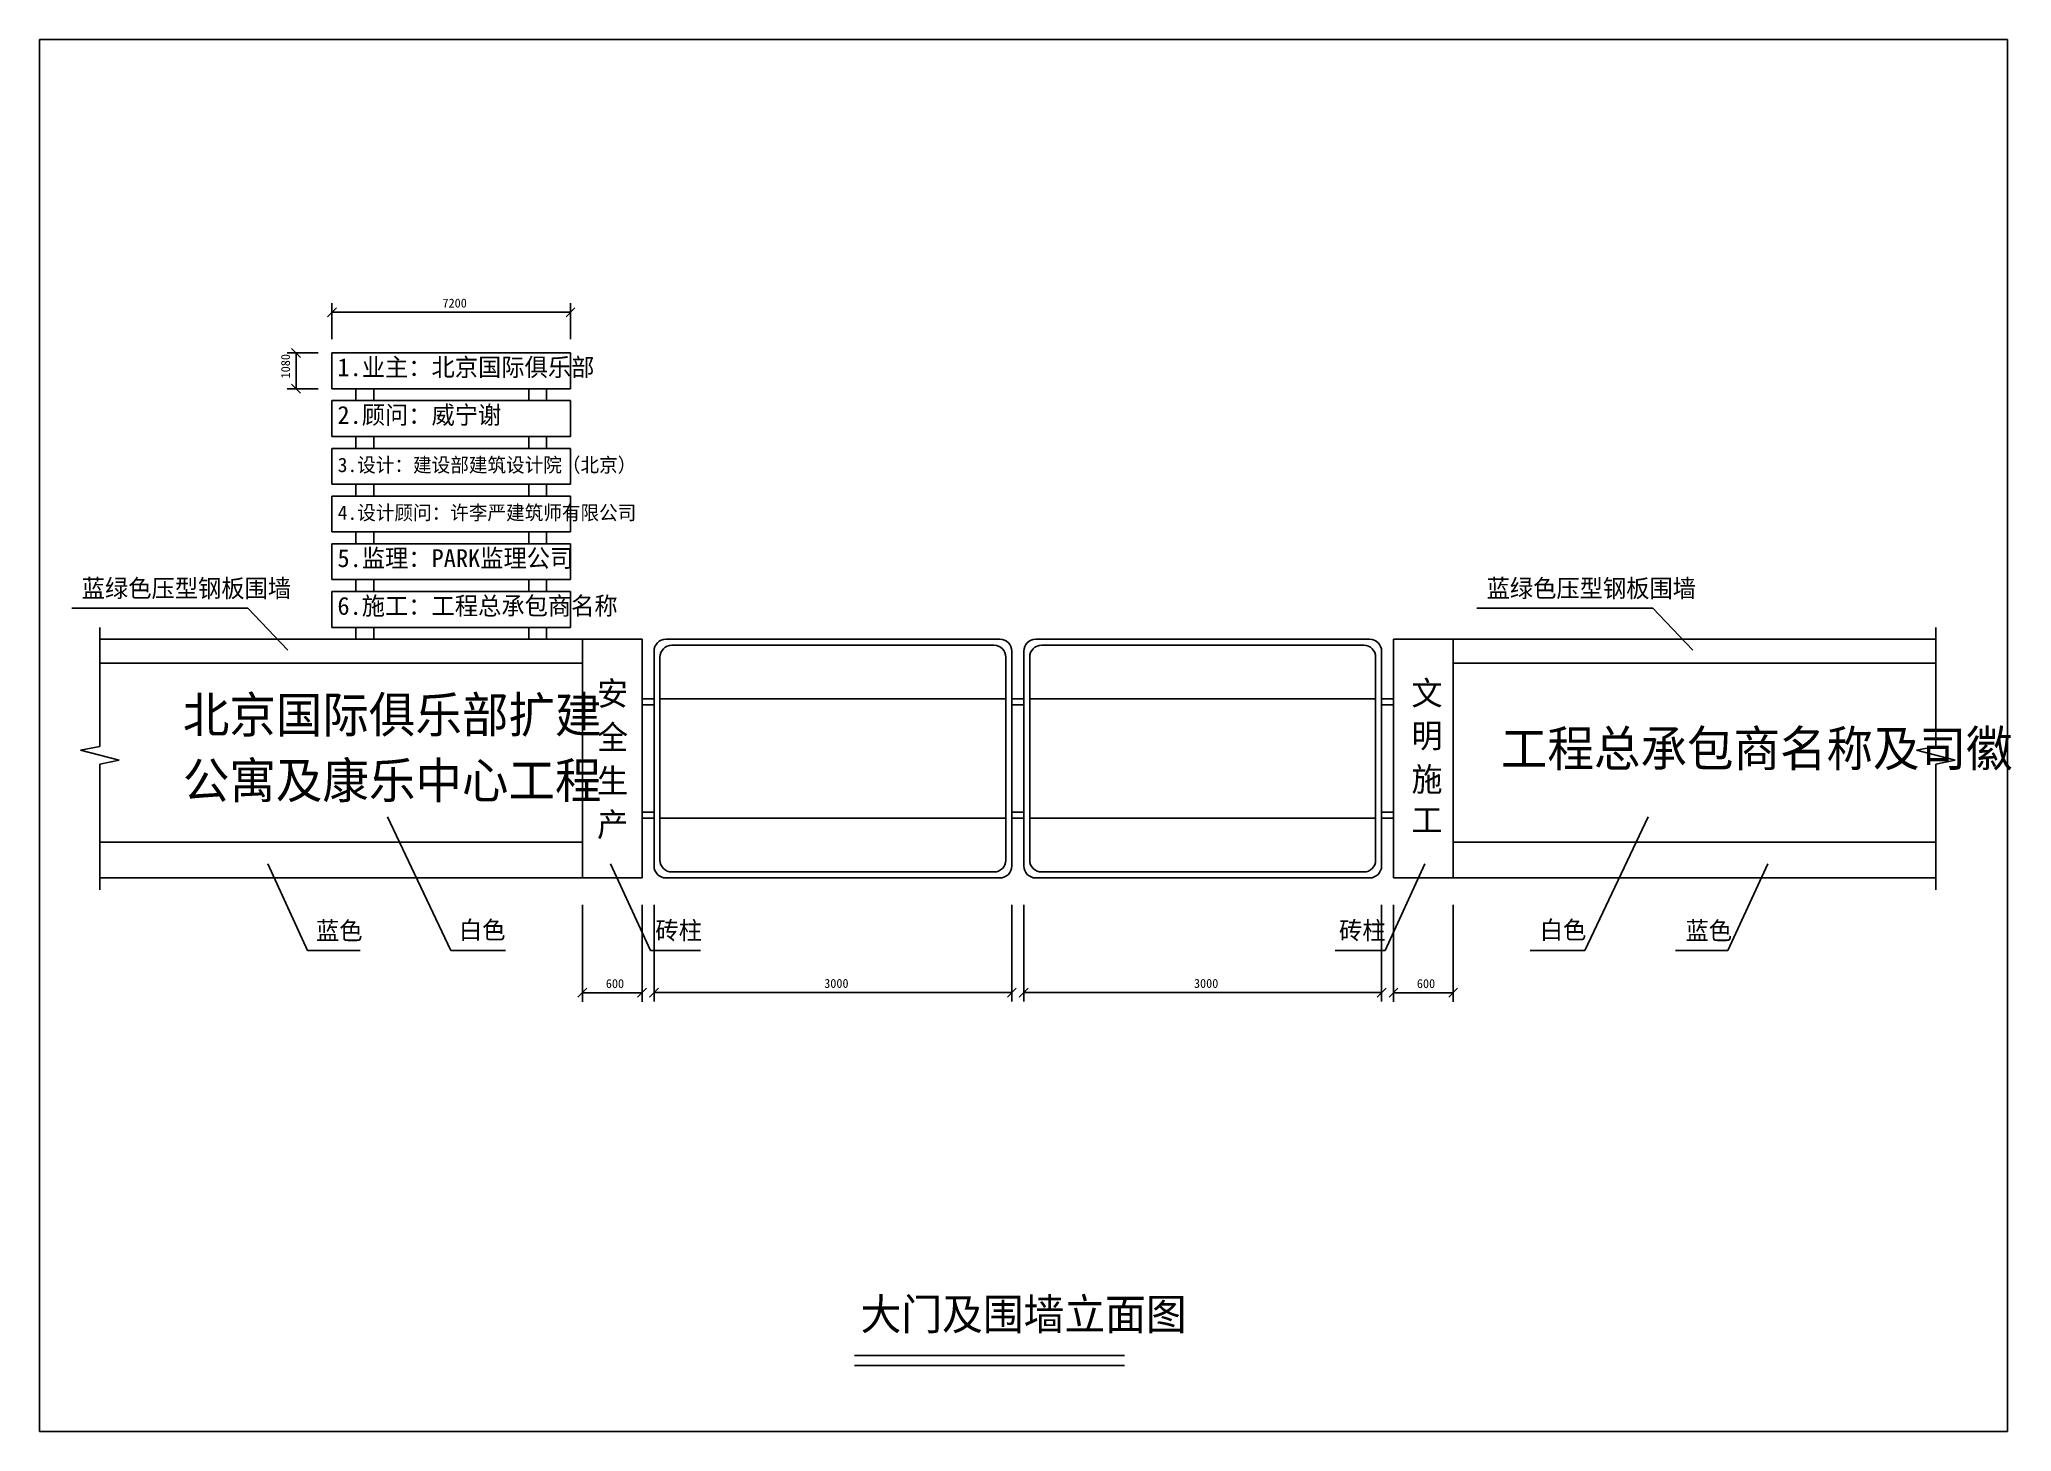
# Model space of a CAD drawing. Header units: metres. Extents: x 0 to 595, y 0 to 420.
import ezdxf

# ---------------------------------------------------------------- set-up
doc = ezdxf.new("R2010")
doc.units = ezdxf.units.M
doc.layers.add(' ', color=7, linetype='Continuous')
doc.layers.add('1619', color=7, linetype='Continuous')

msp = doc.modelspace()

# ---------------------------------------------------------------- linework, layer by layer
at = {"layer": ' '}
for p, q in [((88.29, 325.43), (160.29, 325.43)), ((88.29, 314.63), (88.29, 325.43)), ((160.29, 314.63), (160.29, 325.43)), ((88.29, 314.63), (160.29, 314.63)), ((88.29, 311.03), (160.29, 311.03)), ((88.29, 300.23), (88.29, 311.03)), ((95.49, 311.03), (95.49, 314.63)), ((100.89, 311.03), (100.89, 314.63)), ((147.69, 311.03), (147.69, 314.63)), ((153.09, 311.03), (153.09, 314.63)), ((160.29, 300.23), (160.29, 311.03)), ((88.29, 300.23), (160.29, 300.23)), ((95.49, 296.63), (95.49, 300.23)), ((100.89, 296.63), (100.89, 300.23)), ((147.69, 296.63), (147.69, 300.23)), ((153.09, 296.63), (153.09, 300.23)), ((88.29, 296.63), (160.29, 296.63)), ((88.29, 285.83), (88.29, 296.63)), ((160.29, 285.83), (160.29, 296.63)), ((88.29, 285.83), (160.29, 285.83)), ((95.49, 282.23), (95.49, 285.83)), ((100.89, 282.23), (100.89, 285.83)), ((147.69, 282.23), (147.69, 285.83)), ((153.09, 282.23), (153.09, 285.83)), ((88.29, 282.23), (160.29, 282.23)), ((88.29, 271.43), (88.29, 282.23)), ((160.29, 271.43), (160.29, 282.23)), ((88.29, 271.43), (160.29, 271.43)), ((95.49, 267.83), (95.49, 271.43)), ((100.89, 267.83), (100.89, 271.43)), ((147.69, 267.83), (147.69, 271.43)), ((153.09, 267.83), (153.09, 271.43)), ((88.29, 267.83), (160.29, 267.83)), ((88.29, 257.03), (88.29, 267.83)), ((160.29, 257.03), (160.29, 267.83)), ((88.29, 257.03), (160.29, 257.03)), ((95.49, 253.43), (95.49, 257.03)), ((100.89, 253.43), (100.89, 257.03)), ((147.69, 253.43), (147.69, 257.03)), ((153.09, 253.43), (153.09, 257.03)), ((88.29, 253.43), (160.29, 253.43)), ((88.29, 242.63), (88.29, 253.43)), ((160.29, 242.63), (160.29, 253.43)), ((9.79, 248.45), (62.92, 248.45)), ((74.97, 235.71), (62.92, 248.45)), ((433.81, 248.45), (486.95, 248.45)), ((499, 235.71), (486.95, 248.45)), ((18.23, 206.66), (18.23, 242.63)), ((18.23, 239.03), (163.89, 239.03)), ((88.29, 242.63), (160.29, 242.63)), ((95.49, 239.03), (95.49, 242.63)), ((100.89, 239.03), (100.89, 242.63)), ((147.69, 239.03), (147.69, 242.63)), ((153.09, 239.03), (153.09, 242.63)), ((163.89, 239.03), (163.89, 167.03)), ((163.89, 239.03), (181.89, 239.03)), ((181.89, 239.03), (181.89, 167.03)), ((408.69, 239.03), (408.69, 167.03)), ((408.69, 239.03), (426.69, 239.03)), ((572.36, 239.03), (426.69, 239.03)), ((426.69, 239.03), (426.69, 167.03)), ((572.36, 206.66), (572.36, 242.63)), ((18.23, 231.83), (163.89, 231.83)), ((572.36, 231.83), (426.69, 231.83)), ((18.23, 206.66), (12.4, 205.54)), ((12.4, 205.54), (24.06, 202.51)), ((18.23, 201.39), (24.06, 202.51)), ((572.36, 206.66), (566.52, 205.54)), ((566.52, 205.54), (578.19, 202.51)), ((572.36, 201.39), (578.19, 202.51)), ((18.23, 163.43), (18.23, 201.39)), ((572.36, 163.43), (572.36, 201.39)), ((105.06, 185.47), (124.19, 145.15)), ((485.53, 185.47), (466.4, 145.15)), ((18.23, 177.83), (163.89, 177.83)), ((572.36, 177.83), (426.69, 177.83)), ((18.23, 167.03), (163.89, 167.03)), ((68.91, 171.32), (80.95, 145.15)), ((163.89, 167.03), (181.89, 167.03)), ((172.39, 171.32), (184.44, 145.15)), ((418.19, 171.32), (406.15, 145.15)), ((408.69, 167.03), (426.69, 167.03)), ((572.36, 167.03), (426.69, 167.03)), ((521.68, 171.32), (509.63, 145.15)), ((80.95, 145.15), (96.76, 145.15)), ((124.19, 145.15), (140.62, 145.15)), ((184.44, 145.15), (199.56, 145.15)), ((406.15, 145.15), (391.03, 145.15)), ((466.4, 145.15), (449.96, 145.15)), ((509.63, 145.15), (493.83, 145.15))]:
    msp.add_line(p, q, dxfattribs=at)
for p, q in [((594, 420), (0, 420)), ((0, 420), (0, 0)), ((594, 0), (594, 420)), ((88.29, 329.61), (88.29, 340.39)), ((160.29, 329.61), (160.29, 340.39)), ((89.64, 339.04), (86.94, 336.34)), ((88.29, 337.69), (160.29, 337.69)), ((158.94, 336.34), (161.64, 339.04)), ((84.12, 325.43), (74.76, 325.43)), ((78.81, 324.08), (76.11, 326.78)), ((77.46, 325.43), (77.46, 314.63)), ((76.11, 315.98), (78.81, 313.28)), ((84.12, 314.63), (74.76, 314.63)), ((163.89, 158.93), (163.89, 129.67)), ((181.89, 158.93), (181.89, 129.67)), ((185.49, 158.93), (185.49, 129.73)), ((293.49, 158.93), (293.49, 129.73)), ((297.09, 158.93), (297.09, 129.73)), ((405.09, 158.93), (405.09, 129.73)), ((408.69, 158.93), (408.69, 129.67)), ((426.69, 158.93), (426.69, 129.67)), ((165.24, 133.72), (162.54, 131.02)), ((163.89, 132.37), (181.89, 132.37)), ((180.54, 131.02), (183.24, 133.72)), ((186.84, 133.78), (184.14, 131.08)), ((185.49, 132.43), (293.49, 132.43)), ((292.14, 131.08), (294.84, 133.78)), ((298.44, 133.78), (295.74, 131.08)), ((405.09, 132.43), (297.09, 132.43)), ((403.74, 131.08), (406.44, 133.78)), ((410.04, 133.72), (407.34, 131.02)), ((426.69, 132.37), (408.69, 132.37)), ((425.34, 131.02), (428.04, 133.72)), ((246.01, 22.99), (327.47, 22.99)), ((246.01, 19.9), (327.47, 19.9)), ((0, 0), (594, 0))]:
    msp.add_line(p, q)
at = {"layer": '1619'}
for p, q in [((189.09, 239.03), (289.89, 239.03)), ((401.49, 239.03), (300.69, 239.03)), ((185.49, 235.43), (185.49, 170.63)), ((187.29, 233.63), (187.29, 172.43)), ((190.89, 237.23), (288.09, 237.23)), ((291.69, 233.63), (291.69, 172.43)), ((293.49, 235.43), (293.49, 170.63)), ((297.09, 235.43), (297.09, 170.63)), ((298.89, 233.63), (298.89, 172.43)), ((399.69, 237.23), (302.49, 237.23)), ((403.29, 233.63), (403.29, 172.43)), ((405.09, 235.43), (405.09, 170.63)), ((181.89, 221.03), (185.49, 221.03)), ((187.29, 221.03), (291.69, 221.03)), ((293.49, 221.03), (295.29, 221.03)), ((297.09, 221.03), (295.29, 221.03)), ((403.29, 221.03), (298.89, 221.03)), ((408.69, 221.03), (405.09, 221.03)), ((181.89, 219.23), (185.49, 219.23)), ((293.49, 219.23), (295.29, 219.23)), ((297.09, 219.23), (295.29, 219.23)), ((408.69, 219.23), (405.09, 219.23)), ((181.89, 186.83), (185.49, 186.83)), ((181.89, 185.03), (185.49, 185.03)), ((187.29, 185.03), (291.69, 185.03)), ((293.49, 186.83), (295.29, 186.83)), ((293.49, 185.03), (295.29, 185.03)), ((297.09, 186.83), (295.29, 186.83)), ((297.09, 185.03), (295.29, 185.03)), ((403.29, 185.03), (298.89, 185.03)), ((408.69, 186.83), (405.09, 186.83)), ((408.69, 185.03), (405.09, 185.03)), ((189.09, 167.03), (289.89, 167.03)), ((190.89, 168.83), (288.09, 168.83)), ((401.49, 167.03), (300.69, 167.03)), ((399.69, 168.83), (302.49, 168.83))]:
    msp.add_line(p, q, dxfattribs=at)
for centre, start, end in [((189.09, 235.43), 90, 180), ((289.89, 235.43), 0, 90), ((300.69, 235.43), 90, 180), ((401.49, 235.43), 0, 90), ((190.89, 233.63), 90, 180), ((288.09, 233.63), 0, 90), ((302.49, 233.63), 90, 180), ((399.69, 233.63), 0, 90), ((189.09, 170.63), 180, 270), ((190.89, 172.43), 180, 270), ((288.09, 172.43), -90, 0), ((289.89, 170.63), -90, 0), ((300.69, 170.63), 180, 270), ((302.49, 172.43), 180, 270), ((399.69, 172.43), -90, 0), ((401.49, 170.63), -90, 0)]:
    msp.add_arc(centre, 3.6, start, end, dxfattribs=at)

# ---------------------------------------------------------------- texts
at = {"layer": ' '}
for s, height, p in [('7200', 2.7, (121.65, 339.12)), ('1.业主：北京国际俱乐部', 5.4, (89.94, 318.41)), ('2.顾问：威宁谢', 5.4, (89.94, 304.01)), ('3.设计：建设部建筑设计院（北京）', 4.32, (90.03, 289.47)), ('4.设计顾问：许李严建筑师有限公司', 4.32, (90.03, 275.07)), ('5.监理：PARK监理公司', 5.4, (89.94, 260.81)), ('蓝绿色压型钢板围墙', 5.4, (12.77, 251.71)), ('蓝绿色压型钢板围墙', 5.4, (436.8, 251.71)), ('6.施工：工程总承包商名称', 5.4, (89.94, 246.41)), ('安', 7.2, (168.31, 219.08)), ('文', 7.2, (414.12, 219.2)), ('北京国际俱乐部扩建', 10.8, (43.28, 210.85)), ('全', 7.2, (168.31, 205.88)), ('明', 7.2, (414.12, 206.32)), ('工程总承包商名称及司徽', 10.8, (441.1, 200.67)), ('公寓及康乐中心工程', 10.8, (43.28, 191.05)), ('生', 7.2, (168.31, 192.72)), ('施', 7.2, (414.12, 193.16)), ('产', 7.2, (168.31, 179.52)), ('工', 7.2, (414.12, 180.92)), ('白色', 5.4, (126.62, 148.63)), ('白色', 5.4, (452.84, 148.63)), ('蓝色', 5.4, (83.46, 148.41)), ('砖柱', 5.4, (185.91, 148.5)), ('砖柱', 5.4, (392.25, 148.5)), ('蓝色', 5.4, (496.83, 148.41)), ('600', 2.7, (170.95, 133.8)), ('3000', 2.7, (236.86, 133.86)), ('3000', 2.7, (348.46, 133.86)), ('600', 2.7, (415.75, 133.8)), ('大门及围墙立面图', 9.46, (247.85, 30.67))]:
    msp.add_text(s, height=height, dxfattribs=at).set_placement(p)
msp.add_text('1080', height=2.7, rotation=90, dxfattribs=at).set_placement((75.61, 317.74))

doc.saveas('drawing.dxf')
